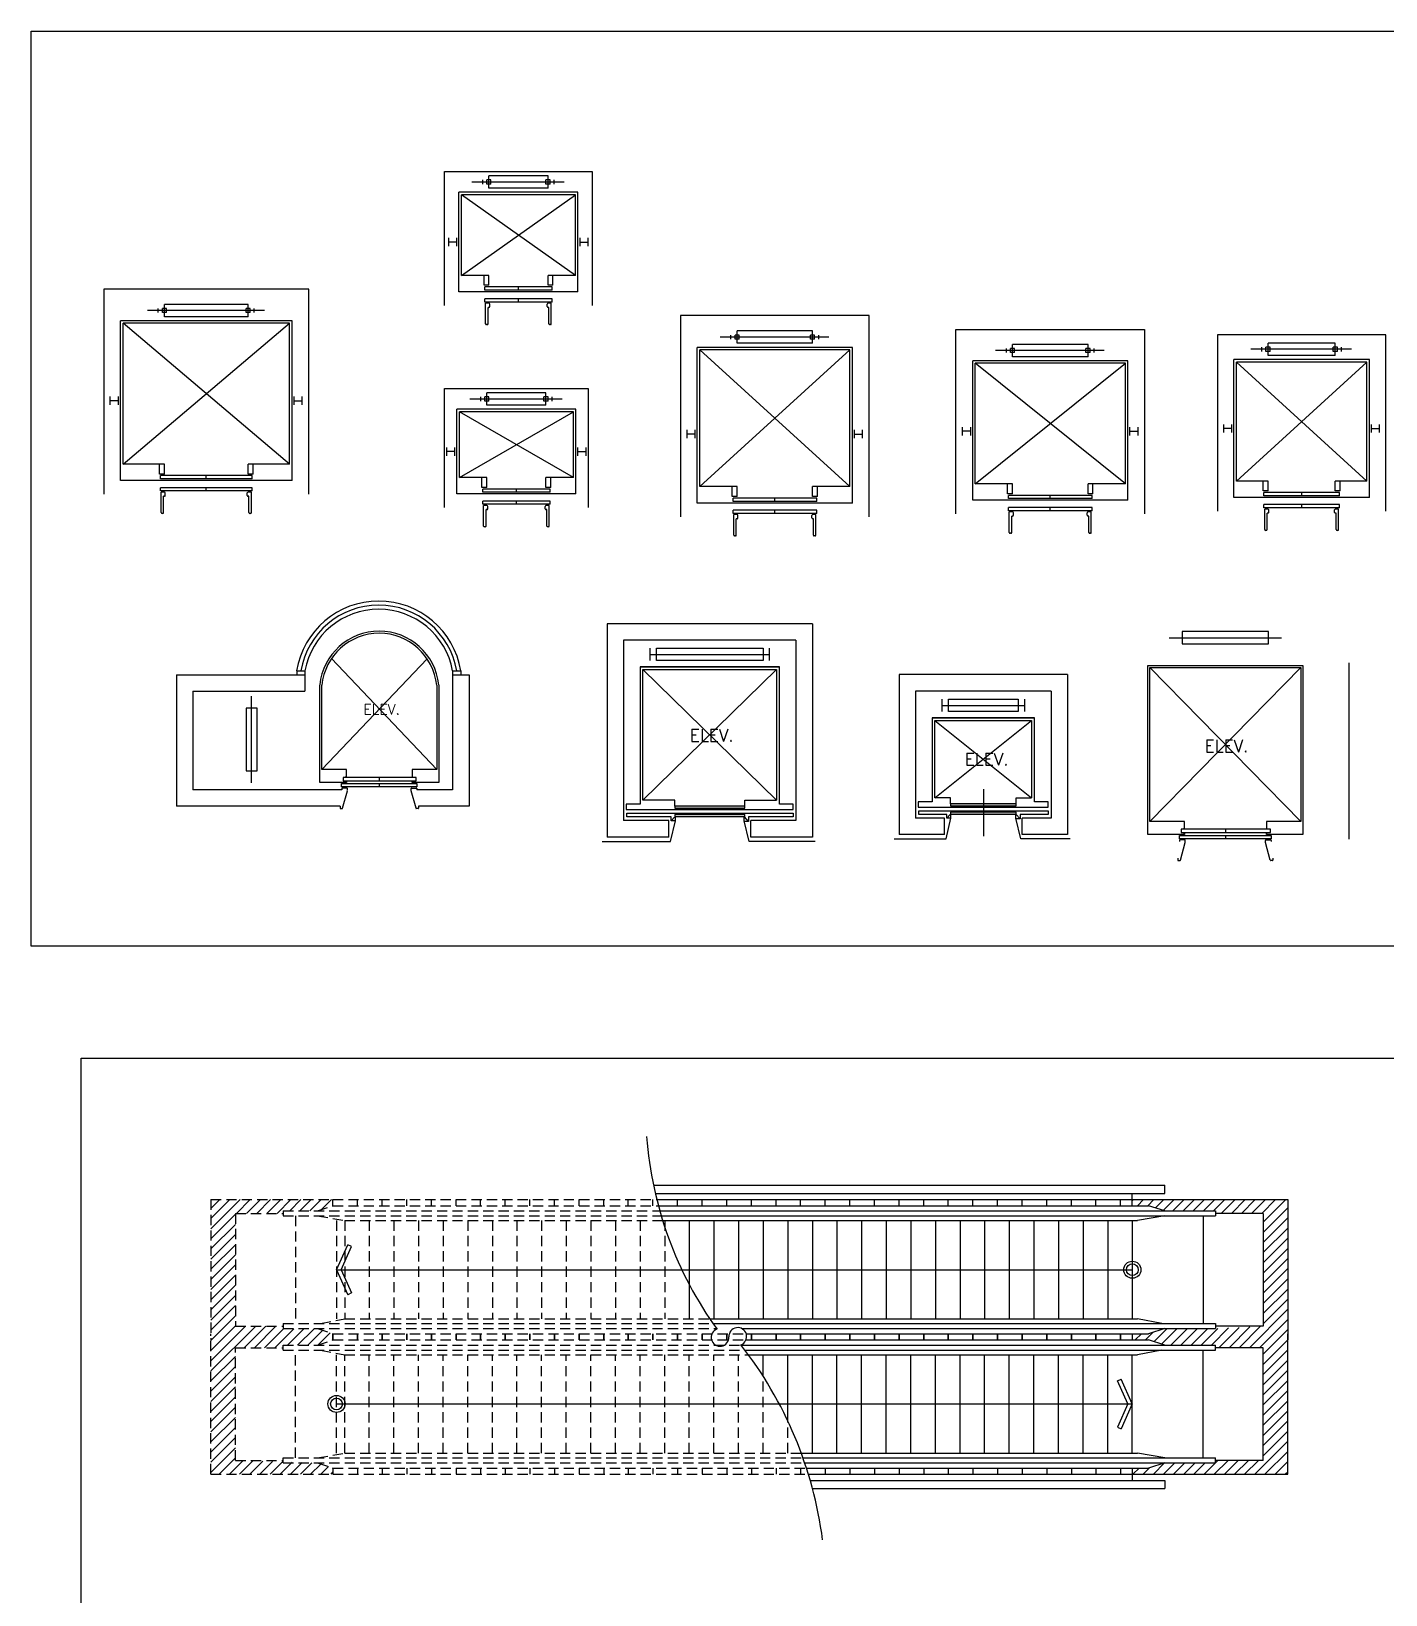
# Model space of a CAD drawing. Extents: x 25317 to 81441, y -31399 to 8952.
# Drawn here: x 48786 to 65295, y -10101 to 8952 of the extents above; entities that cross this region are included whole.
import ezdxf
from ezdxf.enums import TextEntityAlignment as Align

# ---------------------------------------------------------------- set-up
doc = ezdxf.new("R2010")
doc.units = 0
doc.header["$LTSCALE"] = 500
doc.header["$MEASUREMENT"] = 0
doc.linetypes.add('HIDDEN', pattern=[0.375, 0.25, -0.125])
doc.layers.get('0').update_dxf_attribs({"linetype": 'CONTINUOUS'})
for name, color, linetype in [('BASE', 2, 'CONTINUOUS'), ('CORE', 7, 'CONTINUOUS'), ('ELEV', 7, 'CONTINUOUS'), ('ESCALATOR', 7, 'CONTINUOUS'), ('WALL', 4, 'CONTINUOUS'), ('건축', 253, 'CONTINUOUS')]:
    doc.layers.add(name, color=color, linetype=linetype)
doc.styles.add('ROMANS', font='romans', dxfattribs={"height": 135})

# ---------------------------------------------------------------- blocks, each defined once
blk = doc.blocks.new('*X3')
at = {"color": 0}
for p, q in [((18966, 35795), (19321, 36150)), ((18966, 35919), (19197, 36150)), ((18966, 36043), (19073, 36150)), ((19276, 35981), (19445, 36150)), ((19399, 35981), (19568, 36150)), ((19523, 35981), (19692, 36150)), ((19647, 35981), (19816, 36150)), ((19771, 35981), (19939, 36150)), ((19926, 36012), (20063, 36150)), ((20049, 36012), (20187, 36150)), ((20173, 36012), (20311, 36150)), ((20312, 36028), (20434, 36150)), ((18966, 35671), (19266, 35971)), ((18966, 35548), (19266, 35848)), ((18966, 35424), (19266, 35724)), ((18966, 35300), (19266, 35600)), ((18966, 35176), (19266, 35476)), ((18966, 35053), (19266, 35353)), ((18966, 34929), (19266, 35229)), ((18966, 34805), (19266, 35105)), ((18966, 34681), (19266, 34981)), ((18966, 34558), (19266, 34858)), ((18966, 34434), (19266, 34734)), ((18966, 34310), (19266, 34610)), ((18966, 34063), (19511, 34608)), ((18966, 34186), (19387, 34608)), ((19372, 34345), (19635, 34608)), ((19496, 34345), (19758, 34608)), ((19620, 34345), (19851, 34576)), ((19743, 34345), (19975, 34576)), ((19898, 34376), (20098, 34576)), ((20022, 34376), (20222, 34576)), ((20146, 34376), (20326, 34556)), ((20271, 34378), (20419, 34525)), ((18966, 33939), (19266, 34239)), ((18966, 33815), (19266, 34115)), ((18966, 33691), (19266, 33991)), ((18966, 33568), (19266, 33868)), ((18966, 33444), (19266, 33744)), ((18966, 33320), (19266, 33620)), ((18966, 33196), (19266, 33496)), ((18966, 33073), (19266, 33373)), ((18966, 32949), (19266, 33249)), ((18966, 32825), (19266, 33125)), ((19067, 32803), (19266, 33001)), ((19191, 32803), (19357, 32969)), ((19315, 32803), (19477, 32965)), ((19439, 32803), (19597, 32961)), ((19562, 32803), (19717, 32958)), ((19686, 32803), (19837, 32954)), ((19810, 32803), (19957, 32950)), ((19934, 32803), (20077, 32946)), ((20057, 32803), (20197, 32943)), ((20181, 32803), (20305, 32927)), ((20305, 32803), (20398, 32896)), ((20429, 32803), (20453, 32828))]:
    blk.add_line(p, q, dxfattribs=at)
blk = doc.blocks.new('*X2')
at = {"color": 0}
for p, q in [((30196, 36136), (30210, 36150)), ((30259, 36075), (30334, 36150)), ((30383, 36075), (30458, 36150)), ((30479, 36048), (30581, 36150)), ((30573, 36018), (30705, 36150)), ((30691, 36012), (30829, 36150)), ((30815, 36012), (30953, 36150)), ((30939, 36012), (31076, 36150)), ((31063, 36012), (31200, 36150)), ((31186, 36012), (31324, 36150)), ((31279, 35981), (31448, 36150)), ((31403, 35981), (31571, 36150)), ((31526, 35981), (31695, 36150)), ((31650, 35981), (31819, 36150)), ((31774, 35981), (31943, 36150)), ((31791, 35874), (32066, 36150)), ((31791, 35750), (32091, 36050)), ((31791, 35627), (32091, 35927)), ((31791, 35503), (32091, 35803)), ((31791, 35379), (32091, 35679)), ((31791, 35255), (32091, 35555)), ((31791, 35132), (32091, 35432)), ((31791, 35008), (32091, 35308)), ((31791, 34884), (32091, 35184)), ((31791, 34760), (32091, 35060)), ((31791, 34637), (32091, 34937)), ((31623, 34345), (32091, 34813)), ((31747, 34345), (32091, 34689)), ((30232, 34439), (30307, 34514)), ((30355, 34439), (30447, 34531)), ((30459, 34418), (30617, 34576)), ((30552, 34389), (30740, 34576)), ((30664, 34376), (30864, 34576)), ((30788, 34376), (30988, 34576)), ((30912, 34376), (31112, 34576)), ((31035, 34376), (31237, 34578)), ((31159, 34376), (31368, 34585)), ((31252, 34345), (31498, 34592)), ((31375, 34345), (31629, 34599)), ((31499, 34345), (31760, 34606)), ((31791, 34265), (32091, 34565)), ((31791, 34142), (32091, 34442)), ((31791, 34018), (32091, 34318)), ((31791, 33894), (32091, 34194)), ((31791, 33770), (32091, 34070)), ((31791, 33647), (32091, 33947)), ((31791, 33523), (32091, 33823)), ((31791, 33399), (32091, 33699)), ((31791, 33275), (32091, 33575)), ((31791, 33152), (32091, 33452)), ((31689, 32803), (32091, 33204)), ((31791, 33028), (32091, 33328)), ((31194, 32803), (31363, 32972)), ((31211, 32943), (31239, 32972)), ((31318, 32803), (31487, 32972)), ((31442, 32803), (31610, 32972)), ((31565, 32803), (31734, 32972)), ((31813, 32803), (32091, 33080)), ((30204, 32803), (30279, 32878)), ((30328, 32803), (30407, 32882)), ((30452, 32803), (30589, 32940)), ((30576, 32803), (30713, 32940)), ((30699, 32803), (30837, 32940)), ((30823, 32803), (30961, 32940)), ((30947, 32803), (31084, 32940)), ((31070, 32803), (31208, 32940)), ((31937, 32803), (32091, 32957)), ((32060, 32803), (32091, 32833))]:
    blk.add_line(p, q, dxfattribs=at)

msp = doc.modelspace()

# ---------------------------------------------------------------- linework, layer by layer
at = {"color": 7}
for p, q in [((62655, 1561), (64025, 1561)), ((62395, -835), (62395, 1225)), ((62395, 1225), (64285, 1225)), ((62420, -678), (62420, 1200)), ((62420, 1200), (64260, 1200)), ((64260, 1200), (64260, -678)), ((64285, 1225), (64285, -835)), ((52302, -203), (52302, 984)), ((52327, -46), (52327, 984)), ((53727, 984), (53727, -46)), ((53752, 984), (53752, -203)), ((51472, -205), (51472, 848)), ((52627, -46), (52327, -46)), ((53477, -141), (52587, -141)), ((52587, -141), (52587, -181)), ((52587, -181), (53477, -181)), ((52617, -131), (52627, -131)), ((52627, -131), (52627, -46)), ((53027, -141), (53027, -181)), ((53727, -46), (53427, -46)), ((53427, -46), (53427, -131)), ((53427, -131), (53437, -131)), ((53477, -181), (53477, -141)), ((52627, -203), (52302, -203)), ((52567, -216), (53487, -216)), ((52567, -256), (52567, -216)), ((53487, -256), (52567, -256)), ((52617, -191), (52627, -191)), ((52627, -191), (52627, -203)), ((53027, -216), (53027, -256)), ((53437, -191), (53427, -191)), ((53427, -191), (53437, -191)), ((53427, -203), (53427, -191)), ((53752, -203), (53427, -203)), ((53487, -216), (53487, -256)), ((62840, -678), (62420, -678)), ((62840, -763), (62840, -678)), ((64260, -678), (63840, -678)), ((63840, -678), (63840, -763)), ((62840, -835), (62395, -835)), ((62780, -848), (63900, -848)), ((62780, -888), (62780, -848)), ((63900, -888), (62780, -888)), ((63890, -773), (62800, -773)), ((62800, -773), (62800, -813)), ((62800, -813), (63890, -813)), ((62830, -763), (62840, -763)), ((62830, -823), (62840, -823)), ((62840, -823), (62840, -835)), ((63340, -773), (63340, -813)), ((63340, -848), (63340, -888)), ((63840, -763), (63850, -763)), ((63850, -823), (63840, -823)), ((63840, -823), (63850, -823)), ((63840, -835), (63840, -823)), ((64285, -835), (63840, -835)), ((63890, -813), (63890, -773)), ((63900, -848), (63900, -888))]:
    msp.add_line(p, q, dxfattribs=at)
at = {"color": 1}
for p, q in [((63865, 1636), (62815, 1636)), ((62815, 1636), (62815, 1486)), ((63865, 1486), (63865, 1636)), ((62815, 1486), (63865, 1486)), ((53612, 1304), (52327, -46)), ((52447, 1309), (53727, -46)), ((56241, 1173), (57870, -417)), ((56241, -417), (57870, 1173)), ((62420, 1199), (64260, -678)), ((64260, 1199), (62420, -678)), ((51405, 704), (51405, -61)), ((51540, 704), (51405, 704)), ((51540, -61), (51540, 704)), ((59800, -388), (60979, 553)), ((59800, 553), (60979, -388)), ((51405, -61), (51540, -61))]:
    msp.add_line(p, q, dxfattribs=at)
for p, q in [((52021, 1159), (52121, 1159)), ((52021, 1159), (52021, 1109)), ((52121, 1159), (52121, 1109)), ((53921, 1159), (54022, 1159)), ((53921, 1159), (53921, 1109)), ((54022, 1159), (54022, 1109))]:
    msp.add_line(p, q)
for points in [[(48786, 8952), (81441, 8952), (81441, -2197), (48786, -2197)], [(49394, -3560), (70624, -3560), (70624, -31399), (49394, -31399)]]:
    msp.add_lwpolyline(points, close=True)
for centre, radius, start, end in [((53021, 995), 1014, 9.3167, 170.6833), ((53021, 994), 915, 10.3888, 169.6112)]:
    msp.add_arc(centre, radius, start, end, dxfattribs=at)
at = {"color": 7}
for centre, radius, start, end in [((53021, 995), 964, 9.8044, 170.1956), ((53027, 912), 729, 5.8859, 174.1141), ((53027, 912), 704, 5.8859, 174.1141)]:
    msp.add_arc(centre, radius, start, end, dxfattribs=at)
at = {"layer": 'BASE'}
for p, q in [((56370, -5110), (62601, -5110)), ((62601, -5210), (62601, -5110)), ((56392, -5210), (62601, -5210)), ((56410, -5285), (62206, -5285)), ((62206, -5360), (62206, -5210)), ((62206, -5285), (64101, -5285)), ((58426, -6996), (62206, -6996)), ((62206, -6921), (62206, -6996)), ((62206, -8557), (62206, -8707)), ((58257, -8632), (62206, -8632)), ((58280, -8707), (62601, -8707)), ((62206, -8632), (64101, -8632)), ((62601, -8707), (62601, -8807)), ((58307, -8807), (62601, -8807))]:
    msp.add_line(p, q, dxfattribs=at)
at = {"layer": 'BASE', "linetype": 'HIDDEN'}
for p, q in [((50976, -5285), (52463, -5285)), ((52463, -5285), (56410, -5285)), ((52463, -5360), (52463, -5285)), ((52463, -6921), (52463, -6996)), ((52463, -6996), (52463, -6921)), ((52463, -8557), (52463, -8632)), ((50976, -8632), (52463, -8632)), ((52463, -8632), (58257, -8632))]:
    msp.add_line(p, q, dxfattribs=at)
at = {"layer": 'CORE', "color": 4}
for p, q in [((55806, 1733), (55806, -867)), ((58306, 1733), (55806, 1733)), ((58306, 1733), (58306, -867)), ((56006, 1533), (56006, -667)), ((58106, 1533), (56006, 1533)), ((58106, 1533), (58106, -667)), ((61415, 1112), (59365, 1112)), ((59365, 1112), (59365, -838)), ((61415, 1112), (61415, -838)), ((61215, 912), (59565, 912)), ((59565, 912), (59565, -638)), ((61215, 912), (61215, -638)), ((56556, -667), (56006, -667)), ((56556, -867), (56556, -667)), ((58106, -667), (57556, -667)), ((57556, -867), (57556, -667)), ((59915, -638), (59565, -638)), ((59915, -838), (59915, -638)), ((61215, -638), (60865, -638)), ((60865, -838), (60865, -638)), ((56556, -867), (55806, -867)), ((58306, -867), (57556, -867)), ((59915, -838), (59365, -838)), ((61415, -838), (60865, -838))]:
    msp.add_line(p, q, dxfattribs=at)
at = {"layer": 'CORE'}
for p, q in [((56331, 1283), (56331, 1433)), ((56331, 1358), (57781, 1358)), ((57781, 1433), (57781, 1283)), ((57906, 1208), (56206, 1208)), ((56206, 1208), (57906, 1208)), ((56206, 1208), (56206, -467)), ((56241, 1173), (57870, 1173)), ((56241, -417), (56241, 1173)), ((57870, 1173), (57870, -417)), ((57906, -467), (57906, 1208)), ((59890, 662), (59890, 812)), ((60890, 812), (60890, 662)), ((59765, 587), (59765, -438)), ((61015, 587), (59765, 587)), ((59765, 587), (61015, 587)), ((59890, 737), (60890, 737)), ((61015, -438), (61015, 587)), ((59800, 553), (60979, 553)), ((59800, -388), (59800, 553)), ((60979, 553), (60979, -388)), ((56035, -467), (56035, -531)), ((56206, -467), (56035, -467)), ((56035, -531), (58072, -531)), ((56631, -417), (56241, -417)), ((56631, -492), (56631, -417)), ((57481, -492), (56631, -492)), ((56631, -492), (56631, -517)), ((56631, -517), (57481, -517)), ((57481, -417), (57870, -417)), ((57481, -492), (57481, -417)), ((57481, -517), (57481, -492)), ((58072, -467), (57906, -467)), ((58072, -531), (58072, -467)), ((59595, -438), (59595, -501)), ((59765, -438), (59595, -438)), ((59595, -501), (61181, -501)), ((59602, -547), (61181, -547)), ((59602, -592), (59602, -547)), ((59990, -388), (59800, -388)), ((59990, -463), (59990, -388)), ((59990, -463), (59990, -488)), ((60790, -463), (59990, -463)), ((59990, -488), (60790, -488)), ((59990, -563), (59990, -588)), ((60790, -563), (59990, -563)), ((60790, -388), (60979, -388)), ((60790, -463), (60790, -388)), ((60790, -488), (60790, -463)), ((60790, -588), (60790, -563)), ((61181, -438), (61015, -438)), ((61181, -501), (61181, -438)), ((61181, -547), (61181, -592)), ((56043, -576), (58072, -576)), ((56043, -622), (56043, -576)), ((56586, -622), (56043, -622)), ((56578, -920), (56636, -668)), ((56586, -668), (56586, -622)), ((56586, -668), (56627, -624)), ((56636, -668), (56586, -668)), ((57481, -592), (56631, -592)), ((56631, -592), (56631, -617)), ((56631, -617), (57481, -617)), ((56636, -668), (56636, -619)), ((57475, -676), (57475, -619)), ((57536, -920), (57475, -668)), ((57529, -676), (57475, -676)), ((57529, -676), (57479, -619)), ((57481, -617), (57481, -592)), ((57529, -622), (57529, -676)), ((58072, -622), (57529, -622)), ((58072, -576), (58072, -622)), ((59945, -592), (59602, -592)), ((59937, -890), (59995, -638)), ((59945, -638), (59945, -592)), ((59945, -638), (59986, -594)), ((59995, -638), (59945, -638)), ((59990, -588), (60790, -588)), ((59995, -638), (59995, -590)), ((60785, -646), (60785, -590)), ((60846, -890), (60785, -638)), ((60838, -646), (60785, -646)), ((60838, -646), (60788, -590)), ((60838, -592), (60838, -646)), ((61181, -592), (60838, -592)), ((55745, -920), (56578, -920)), ((58339, -920), (57536, -920)), ((59305, -890), (59937, -890)), ((61448, -890), (60846, -890))]:
    msp.add_line(p, q, dxfattribs=at)
at = {"layer": 'CORE', "color": 1}
for p, q in [((56406, 1283), (56406, 1433)), ((56406, 1433), (57706, 1433)), ((57706, 1433), (57706, 1283)), ((57706, 1283), (56406, 1283)), ((59965, 812), (60815, 812)), ((59965, 662), (59965, 812)), ((60815, 812), (60815, 662)), ((60815, 662), (59965, 662)), ((60390, -284), (60390, -858))]:
    msp.add_line(p, q, dxfattribs=at)
at = {"layer": 'CORE'}
for points in [[(56631, -492), (56631, -517), (57480, -492), (57480, -517)], [(59990, -463), (59990, -488), (60789, -463), (60789, -488)], [(59990, -563), (59990, -588), (60789, -563), (60789, -588)], [(56631, -592), (56631, -617), (57480, -592), (57480, -617)]]:
    msp.add_trace(points, dxfattribs=at)
at = {"layer": 'ELEV'}
for p, q in [((53824, 5612), (53824, 7242)), ((53824, 7242), (55624, 7242)), ((55624, 7242), (55624, 5612)), ((55282, 7115), (54156, 7115)), ((54289, 7090), (54289, 7140)), ((54389, 7140), (54339, 7140)), ((54339, 7090), (54339, 7140)), ((54389, 7090), (54339, 7090)), ((55084, 7190), (54364, 7190)), ((54364, 7040), (54364, 7190)), ((54389, 7090), (54389, 7140)), ((55059, 7090), (55059, 7140)), ((55109, 7140), (55059, 7140)), ((55109, 7090), (55059, 7090)), ((55084, 7040), (55084, 7190)), ((55109, 7090), (55109, 7140)), ((55159, 7090), (55159, 7140)), ((53999, 5778), (53999, 6990)), ((55449, 6990), (53999, 6990)), ((54029, 5978), (55419, 6960)), ((55419, 5978), (54029, 6960)), ((54029, 5978), (54029, 6960)), ((55419, 6960), (54029, 6960)), ((55084, 7040), (54364, 7040)), ((55419, 5978), (55419, 6960)), ((55449, 5778), (55449, 6990)), ((53874, 6334), (53874, 6434)), ((53974, 6384), (53874, 6384)), ((53974, 6334), (53974, 6434)), ((55474, 6334), (55474, 6434)), ((55474, 6384), (55574, 6384)), ((55574, 6334), (55574, 6434)), ((54364, 5978), (54029, 5978)), ((54304, 5858), (54304, 5978)), ((54364, 5858), (54364, 5978)), ((55419, 5978), (55084, 5978)), ((55084, 5858), (55084, 5978)), ((55144, 5858), (55144, 5978)), ((52169, 5811), (49669, 5811)), ((49669, 5811), (49669, 3311)), ((52169, 3311), (52169, 5811)), ((55449, 5778), (53999, 5778)), ((54364, 5858), (54304, 5858)), ((55134, 5838), (54314, 5838)), ((54314, 5798), (54314, 5838)), ((55134, 5798), (54314, 5798)), ((54724, 5798), (54724, 5838)), ((55144, 5858), (55084, 5858)), ((55134, 5798), (55134, 5838)), ((51627, 5549), (50201, 5549)), ((50334, 5524), (50334, 5574)), ((50434, 5574), (50384, 5574)), ((50384, 5524), (50384, 5574)), ((51429, 5624), (50409, 5624)), ((50409, 5474), (50409, 5624)), ((50434, 5524), (50434, 5574)), ((51404, 5524), (51404, 5574)), ((51454, 5574), (51404, 5574)), ((51429, 5474), (51429, 5624)), ((51454, 5524), (51454, 5574)), ((51504, 5524), (51504, 5574)), ((55134, 5691), (54314, 5691)), ((54314, 5651), (54314, 5691)), ((55134, 5651), (54314, 5651)), ((54364, 5637), (54324, 5637)), ((54324, 5387), (54324, 5637)), ((54364, 5587), (54354, 5587)), ((54354, 5387), (54354, 5587)), ((54374, 5597), (54374, 5627)), ((54724, 5651), (54724, 5691)), ((55074, 5597), (55074, 5627)), ((55124, 5637), (55084, 5637)), ((55094, 5587), (55084, 5587)), ((55094, 5387), (55094, 5587)), ((55124, 5387), (55124, 5637)), ((55134, 5651), (55134, 5691)), ((49874, 3477), (49874, 5424)), ((51964, 5424), (49874, 5424)), ((49904, 3677), (51934, 5394)), ((51934, 3677), (49904, 5394)), ((49904, 3677), (49904, 5394)), ((51934, 5394), (49904, 5394)), ((50434, 5524), (50384, 5524)), ((51429, 5474), (50409, 5474)), ((51454, 5524), (51404, 5524)), ((51934, 3677), (51934, 5394)), ((51964, 3477), (51964, 5424)), ((54344, 5377), (54334, 5377)), ((55114, 5377), (55104, 5377)), ((56699, 5487), (56699, 3037)), ((58999, 5487), (56699, 5487)), ((58999, 3037), (58999, 5487)), ((58507, 5225), (57181, 5225)), ((57314, 5200), (57314, 5250)), ((57414, 5250), (57364, 5250)), ((57364, 5200), (57364, 5250)), ((57414, 5200), (57364, 5200)), ((58309, 5300), (57389, 5300)), ((57389, 5150), (57389, 5300)), ((58309, 5150), (57389, 5150)), ((57414, 5200), (57414, 5250)), ((58334, 5250), (58284, 5250)), ((58284, 5200), (58284, 5250)), ((58334, 5200), (58284, 5200)), ((58309, 5150), (58309, 5300)), ((58334, 5200), (58334, 5250)), ((58384, 5200), (58384, 5250)), ((60056, 3070), (60056, 5320)), ((60056, 5320), (62356, 5320)), ((62356, 5320), (62356, 3070)), ((63245, 5254), (63245, 3104)), ((65295, 5254), (63245, 5254)), ((64680, 5152), (63860, 5152)), ((63860, 5002), (63860, 5152)), ((64680, 5002), (64680, 5152)), ((65295, 3104), (65295, 5254)), ((56904, 3203), (56904, 5100)), ((58794, 5100), (56904, 5100)), ((56934, 3403), (58764, 5070)), ((58764, 3403), (56934, 5070)), ((56934, 3403), (56934, 5070)), ((58764, 5070), (56934, 5070)), ((58764, 3403), (58764, 5070)), ((58794, 3203), (58794, 5100)), ((61864, 5062), (60537, 5062)), ((60671, 5037), (60671, 5087)), ((60771, 5087), (60721, 5087)), ((60721, 5037), (60721, 5087)), ((60771, 5037), (60721, 5037)), ((61666, 5137), (60746, 5137)), ((60746, 4987), (60746, 5137)), ((61666, 4987), (60746, 4987)), ((60771, 5037), (60771, 5087)), ((61691, 5087), (61641, 5087)), ((61641, 5037), (61641, 5087)), ((61691, 5037), (61641, 5037)), ((61666, 4987), (61666, 5137)), ((61691, 5037), (61691, 5087)), ((61741, 5037), (61741, 5087)), ((64877, 5077), (63651, 5077)), ((63785, 5052), (63785, 5102)), ((63885, 5102), (63835, 5102)), ((63835, 5052), (63835, 5102)), ((63885, 5052), (63835, 5052)), ((64680, 5002), (63860, 5002)), ((63885, 5052), (63885, 5102)), ((64655, 5052), (64655, 5102)), ((64705, 5102), (64655, 5102)), ((64705, 5052), (64655, 5052)), ((64705, 5052), (64705, 5102)), ((64755, 5052), (64755, 5102)), ((60261, 3237), (60261, 4937)), ((62151, 4937), (60261, 4937)), ((60291, 3437), (62121, 4907)), ((62121, 3437), (60291, 4907)), ((60291, 3437), (60291, 4907)), ((62121, 4907), (60291, 4907)), ((62121, 3437), (62121, 4907)), ((62151, 3237), (62151, 4937)), ((63445, 3270), (63445, 4952)), ((65095, 4952), (63445, 4952)), ((63475, 3470), (65065, 4922)), ((65065, 3470), (63475, 4922)), ((63475, 3470), (63475, 4922)), ((65065, 4922), (63475, 4922)), ((65065, 3470), (65065, 4922)), ((65095, 3270), (65095, 4952)), ((53824, 3148), (53824, 4598)), ((53824, 4598), (55574, 4598)), ((55574, 4598), (55574, 3148)), ((49749, 4400), (49749, 4500)), ((49849, 4450), (49749, 4450)), ((49849, 4400), (49849, 4500)), ((51989, 4400), (51989, 4500)), ((51989, 4450), (52089, 4450)), ((52089, 4400), (52089, 4500)), ((55257, 4471), (54131, 4471)), ((54264, 4446), (54264, 4496)), ((54314, 4446), (54314, 4496)), ((54364, 4496), (54314, 4496)), ((54364, 4446), (54314, 4446)), ((55059, 4546), (54339, 4546)), ((54339, 4396), (54339, 4546)), ((55059, 4396), (54339, 4396)), ((54364, 4446), (54364, 4496)), ((55084, 4496), (55034, 4496)), ((55034, 4446), (55034, 4496)), ((55084, 4446), (55034, 4446)), ((55059, 4396), (55059, 4546)), ((55084, 4446), (55084, 4496)), ((55134, 4446), (55134, 4496)), ((53974, 3314), (53974, 4346)), ((55424, 4346), (53974, 4346)), ((54004, 3514), (54004, 4316)), ((55394, 3514), (54004, 4316)), ((54004, 3514), (55394, 4316)), ((55394, 4316), (54004, 4316)), ((55394, 3514), (55394, 4316)), ((55424, 3314), (55424, 4346)), ((56779, 3994), (56779, 4094)), ((56879, 4044), (56779, 4044)), ((56879, 3994), (56879, 4094)), ((58819, 3994), (58819, 4094)), ((58819, 4044), (58919, 4044)), ((58919, 3994), (58919, 4094)), ((60136, 4028), (60136, 4128)), ((60236, 4078), (60136, 4078)), ((60236, 4028), (60236, 4128)), ((62176, 4028), (62176, 4128)), ((62176, 4078), (62276, 4078)), ((62276, 4028), (62276, 4128)), ((63320, 4061), (63320, 4161)), ((63420, 4111), (63320, 4111)), ((63420, 4061), (63420, 4161)), ((65120, 4061), (65120, 4161)), ((65120, 4111), (65220, 4111)), ((65220, 4061), (65220, 4161)), ((53849, 3780), (53849, 3880)), ((53949, 3830), (53849, 3830)), ((53949, 3780), (53949, 3880)), ((55449, 3780), (55449, 3880)), ((55449, 3830), (55549, 3830)), ((55549, 3780), (55549, 3880)), ((50409, 3677), (49904, 3677)), ((50349, 3557), (50349, 3677)), ((50409, 3557), (50409, 3677)), ((51429, 3557), (51429, 3677)), ((51934, 3677), (51429, 3677)), ((51489, 3557), (51489, 3677)), ((51964, 3477), (49874, 3477)), ((50409, 3557), (50349, 3557)), ((51479, 3537), (50359, 3537)), ((50359, 3497), (50359, 3537)), ((51479, 3497), (50359, 3497)), ((50919, 3497), (50919, 3537)), ((51489, 3557), (51429, 3557)), ((51479, 3497), (51479, 3537)), ((54339, 3514), (54004, 3514)), ((54279, 3394), (54279, 3514)), ((54339, 3394), (54339, 3514)), ((55394, 3514), (55059, 3514)), ((55059, 3394), (55059, 3514)), ((55119, 3394), (55119, 3514)), ((60746, 3437), (60291, 3437)), ((60686, 3317), (60686, 3437)), ((60746, 3317), (60746, 3437)), ((62121, 3437), (61666, 3437)), ((61666, 3317), (61666, 3437)), ((61726, 3317), (61726, 3437)), ((63860, 3470), (63475, 3470)), ((63800, 3350), (63800, 3470)), ((63860, 3350), (63860, 3470)), ((65065, 3470), (64680, 3470)), ((64680, 3350), (64680, 3470)), ((64740, 3350), (64740, 3470)), ((51479, 3390), (50359, 3390)), ((50359, 3350), (50359, 3390)), ((51479, 3350), (50359, 3350)), ((50369, 3086), (50369, 3336)), ((50409, 3336), (50369, 3336)), ((50399, 3086), (50399, 3286)), ((50409, 3286), (50399, 3286)), ((50419, 3296), (50419, 3326)), ((50919, 3350), (50919, 3390)), ((51419, 3296), (51419, 3326)), ((51469, 3336), (51429, 3336)), ((51439, 3286), (51429, 3286)), ((51439, 3086), (51439, 3286)), ((51469, 3086), (51469, 3336)), ((51479, 3350), (51479, 3390)), ((55424, 3314), (53974, 3314)), ((54339, 3394), (54279, 3394)), ((55109, 3374), (54289, 3374)), ((54289, 3334), (54289, 3374)), ((55109, 3334), (54289, 3334)), ((54699, 3334), (54699, 3374)), ((55119, 3394), (55059, 3394)), ((55109, 3334), (55109, 3374)), ((57389, 3403), (56934, 3403)), ((57329, 3283), (57329, 3403)), ((57389, 3283), (57329, 3283)), ((58359, 3263), (57339, 3263)), ((57339, 3223), (57339, 3263)), ((57389, 3283), (57389, 3403)), ((57849, 3223), (57849, 3263)), ((58764, 3403), (58309, 3403)), ((58309, 3283), (58309, 3403)), ((58369, 3283), (58309, 3283)), ((58359, 3223), (58359, 3263)), ((58369, 3283), (58369, 3403)), ((60746, 3317), (60686, 3317)), ((61716, 3297), (60696, 3297)), ((60696, 3257), (60696, 3297)), ((61716, 3257), (60696, 3257)), ((61206, 3257), (61206, 3297)), ((61726, 3317), (61666, 3317)), ((61716, 3257), (61716, 3297)), ((65095, 3270), (63445, 3270)), ((63860, 3350), (63800, 3350)), ((64730, 3330), (63810, 3330)), ((63810, 3290), (63810, 3330)), ((64730, 3290), (63810, 3290)), ((64270, 3290), (64270, 3330)), ((64740, 3350), (64680, 3350)), ((64730, 3290), (64730, 3330)), ((50389, 3076), (50379, 3076)), ((51459, 3076), (51449, 3076)), ((55109, 3228), (54289, 3228)), ((54289, 3188), (54289, 3228)), ((55109, 3188), (54289, 3188)), ((54299, 2923), (54299, 3173)), ((54339, 3173), (54299, 3173)), ((54329, 2923), (54329, 3123)), ((54339, 3123), (54329, 3123)), ((54349, 3133), (54349, 3163)), ((54699, 3188), (54699, 3228)), ((55049, 3133), (55049, 3163)), ((55099, 3173), (55059, 3173)), ((55069, 3123), (55059, 3123)), ((55069, 2923), (55069, 3123)), ((55099, 2923), (55099, 3173)), ((55109, 3188), (55109, 3228)), ((58794, 3203), (56904, 3203)), ((58359, 3223), (57339, 3223)), ((58359, 3116), (57339, 3116)), ((57339, 3076), (57339, 3116)), ((58359, 3076), (57339, 3076)), ((57349, 2812), (57349, 3062)), ((57389, 3062), (57349, 3062)), ((57399, 3022), (57399, 3052)), ((57849, 3076), (57849, 3116)), ((58299, 3022), (58299, 3052)), ((58349, 3062), (58309, 3062)), ((58349, 2812), (58349, 3062)), ((58359, 3076), (58359, 3116)), ((62151, 3237), (60261, 3237)), ((61716, 3150), (60696, 3150)), ((60696, 3110), (60696, 3150)), ((61716, 3110), (60696, 3110)), ((60746, 3095), (60706, 3095)), ((60706, 2845), (60706, 3095)), ((60756, 3055), (60756, 3085)), ((61206, 3110), (61206, 3150)), ((61656, 3055), (61656, 3085)), ((61706, 3095), (61666, 3095)), ((61706, 2845), (61706, 3095)), ((61716, 3110), (61716, 3150)), ((64730, 3184), (63810, 3184)), ((63810, 3144), (63810, 3184)), ((64730, 3144), (63810, 3144)), ((63860, 3129), (63820, 3129)), ((63820, 2879), (63820, 3129)), ((63860, 3079), (63850, 3079)), ((63850, 2879), (63850, 3079)), ((63870, 3089), (63870, 3119)), ((64270, 3144), (64270, 3184)), ((64670, 3089), (64670, 3119)), ((64720, 3129), (64680, 3129)), ((64690, 3079), (64680, 3079)), ((64690, 2879), (64690, 3079)), ((64720, 2879), (64720, 3129)), ((64730, 3144), (64730, 3184)), ((54319, 2913), (54309, 2913)), ((55089, 2913), (55079, 2913)), ((57379, 2812), (57379, 3012)), ((57389, 3012), (57379, 3012)), ((58319, 3012), (58309, 3012)), ((58319, 2812), (58319, 3012)), ((60746, 3045), (60736, 3045)), ((60736, 2845), (60736, 3045)), ((61676, 3045), (61666, 3045)), ((61676, 2845), (61676, 3045)), ((63840, 2869), (63830, 2869)), ((64710, 2869), (64700, 2869)), ((57369, 2802), (57359, 2802)), ((58339, 2802), (58329, 2802)), ((60726, 2835), (60716, 2835)), ((61696, 2835), (61686, 2835))]:
    msp.add_line(p, q, dxfattribs=at)
for centre, start, end in [((54364, 5627), 0, 90), ((54364, 5597), 270, 0), ((55084, 5627), 90, 180), ((55084, 5597), 180, 270), ((54334, 5387), 180, 270), ((54344, 5387), 270, 0), ((55104, 5387), 180, 270), ((55114, 5387), 270, 0), ((50409, 3326), 0, 90), ((50409, 3296), 270, 0), ((51429, 3326), 90, 180), ((51429, 3296), 180, 270), ((50379, 3086), 180, 270), ((50389, 3086), 270, 0), ((51449, 3086), 180, 270), ((51459, 3086), 270, 0), ((54339, 3163), 0, 90), ((54339, 3133), 270, 0), ((55059, 3163), 90, 180), ((55059, 3133), 180, 270), ((57389, 3052), 0, 90), ((58309, 3052), 90, 180), ((60746, 3085), 0, 90), ((60746, 3055), 270, 0), ((61666, 3085), 90, 180), ((61666, 3055), 180, 270), ((63860, 3119), 0, 90), ((63860, 3089), 270, 0), ((64680, 3119), 90, 180), ((64680, 3089), 180, 270), ((54309, 2923), 180, 270), ((54319, 2923), 270, 0), ((55079, 2923), 180, 270), ((55089, 2923), 270, 0), ((57389, 3022), 270, 0), ((58309, 3022), 180, 270), ((63830, 2879), 180, 270), ((63840, 2879), 270, 0), ((64700, 2879), 180, 270), ((64710, 2879), 270, 0), ((57359, 2812), 180, 270), ((57369, 2812), 270, 0), ((58329, 2812), 180, 270), ((58339, 2812), 270, 0), ((60716, 2845), 180, 270), ((60726, 2845), 270, 0), ((61686, 2845), 180, 270), ((61696, 2845), 270, 0)]:
    msp.add_arc(centre, 10, start, end, dxfattribs=at)
at = {"layer": 'ESCALATOR', "color": 2, "linetype": 'HIDDEN'}
for p, q in [((50976, -5285), (50976, -6996)), ((51276, -5454), (51276, -6827)), ((51276, -5454), (51856, -5454)), ((51276, -6827), (51856, -6827)), ((50976, -8632), (50976, -6921)), ((51276, -7090), (51856, -7090)), ((51276, -8463), (51276, -7090)), ((51276, -8463), (51856, -8463))]:
    msp.add_line(p, q, dxfattribs=at)
at = {"layer": 'ESCALATOR', "linetype": 'HIDDEN'}
for p, q in [((52763, -5360), (52763, -5285)), ((53063, -5360), (53063, -5285)), ((53363, -5360), (53363, -5285)), ((53663, -5360), (53663, -5285)), ((53963, -5360), (53963, -5285)), ((54263, -5360), (54263, -5285)), ((54563, -5360), (54563, -5285)), ((54863, -5360), (54863, -5285)), ((55163, -5360), (55163, -5285)), ((55463, -5360), (55463, -5285)), ((55763, -5360), (55763, -5285)), ((56063, -5360), (56063, -5285)), ((56363, -5360), (56363, -5285)), ((56663, -5360), (56663, -5285)), ((56963, -5360), (56963, -5285)), ((52006, -5485), (52006, -6796)), ((52276, -5485), (52606, -5540)), ((52506, -5540), (52506, -6740)), ((52606, -5540), (56481, -5540)), ((52606, -5540), (52606, -6740)), ((52906, -5540), (52906, -6740)), ((53206, -5540), (53206, -6740)), ((53506, -5540), (53506, -6740)), ((53806, -5540), (53806, -6740)), ((54106, -5540), (54106, -6740)), ((54406, -5540), (54406, -6740)), ((54706, -5540), (54706, -6740)), ((55006, -5540), (55006, -6740)), ((55306, -5540), (55306, -6740)), ((55606, -5540), (55606, -6740)), ((55906, -5540), (55906, -6740)), ((56206, -5540), (56206, -6740)), ((56506, -5540), (56506, -6740)), ((52313, -6796), (52606, -6740)), ((52606, -6740), (57057, -6740)), ((52763, -6921), (52763, -6996)), ((52763, -6996), (52763, -6921)), ((53063, -6921), (53063, -6996)), ((53063, -6996), (53063, -6921)), ((53363, -6921), (53363, -6996)), ((53363, -6996), (53363, -6921)), ((53663, -6921), (53663, -6996)), ((53663, -6996), (53663, -6921)), ((53963, -6921), (53963, -6996)), ((53963, -6996), (53963, -6921)), ((54263, -6921), (54263, -6996)), ((54263, -6996), (54263, -6921)), ((54563, -6921), (54563, -6996)), ((54563, -6996), (54563, -6921)), ((54863, -6921), (54863, -6996)), ((54863, -6996), (54863, -6921)), ((55163, -6921), (55163, -6996)), ((55163, -6996), (55163, -6921)), ((55463, -6921), (55463, -6996)), ((55463, -6996), (55463, -6921)), ((55763, -6921), (55763, -6996)), ((55763, -6996), (55763, -6921)), ((56063, -6921), (56063, -6996)), ((56063, -6996), (56063, -6921)), ((56363, -6921), (56363, -6996)), ((56363, -6996), (56363, -6921)), ((56663, -6921), (56663, -6996)), ((56663, -6996), (56663, -6921)), ((56963, -6921), (56963, -6996)), ((56963, -6996), (56963, -6921)), ((57263, -6921), (57263, -6996)), ((57263, -6996), (57263, -6921)), ((57563, -6921), (57563, -6996)), ((57563, -6996), (57563, -6921)), ((58163, -6921), (58163, -6996)), ((58163, -6996), (58163, -6921)), ((52006, -8432), (52006, -7121)), ((52313, -7121), (52606, -7176)), ((52506, -8376), (52506, -7176)), ((52606, -7176), (57527, -7176)), ((52606, -8376), (52606, -7176)), ((52906, -8376), (52906, -7176)), ((53206, -8376), (53206, -7176)), ((53506, -8376), (53506, -7176)), ((53806, -8376), (53806, -7176)), ((54106, -8376), (54106, -7176)), ((54406, -8376), (54406, -7176)), ((54706, -8376), (54706, -7176)), ((55006, -8376), (55006, -7176)), ((55306, -8376), (55306, -7176)), ((55606, -8376), (55606, -7176)), ((55906, -8376), (55906, -7176)), ((56206, -8376), (56206, -7176)), ((56506, -8376), (56506, -7176)), ((56806, -8376), (56806, -7176)), ((57106, -8376), (57106, -7176)), ((57406, -8376), (57406, -7176)), ((57706, -8376), (57706, -7438)), ((58006, -8376), (58006, -7982)), ((52276, -8432), (52606, -8376)), ((52606, -8376), (58171, -8376)), ((52763, -8557), (52763, -8632)), ((53063, -8557), (53063, -8632)), ((53363, -8557), (53363, -8632)), ((53663, -8557), (53663, -8632)), ((53963, -8557), (53963, -8632)), ((54263, -8557), (54263, -8632)), ((54563, -8557), (54563, -8632)), ((54863, -8557), (54863, -8632)), ((55163, -8557), (55163, -8632)), ((55463, -8557), (55463, -8632)), ((55763, -8557), (55763, -8632)), ((56063, -8557), (56063, -8632)), ((56363, -8557), (56363, -8632)), ((56663, -8557), (56663, -8632)), ((56963, -8557), (56963, -8632))]:
    msp.add_line(p, q, dxfattribs=at)
at = {"layer": 'ESCALATOR'}
for p, q in [((57263, -5360), (57263, -5285)), ((57563, -5360), (57563, -5285)), ((57863, -5360), (57863, -5285)), ((58163, -5360), (58163, -5285)), ((58463, -5360), (58463, -5285)), ((58763, -5360), (58763, -5285)), ((59063, -5360), (59063, -5285)), ((59363, -5360), (59363, -5285)), ((59663, -5360), (59663, -5285)), ((59963, -5360), (59963, -5285)), ((60263, -5360), (60263, -5285)), ((60563, -5360), (60563, -5285)), ((60863, -5360), (60863, -5285)), ((61163, -5360), (61163, -5285)), ((61463, -5360), (61463, -5285)), ((61763, -5360), (61763, -5285)), ((62063, -5360), (62063, -5285)), ((62601, -5485), (62271, -5540)), ((62601, -5422), (62404, -5360)), ((63071, -5485), (63071, -6796)), ((63221, -5422), (63221, -5485)), ((56481, -5540), (62271, -5540)), ((56806, -5540), (56806, -6740)), ((57106, -5540), (57106, -6740)), ((57406, -5540), (57406, -6740)), ((57706, -5540), (57706, -6740)), ((58006, -5540), (58006, -6740)), ((58306, -5540), (58306, -6740)), ((58606, -5540), (58606, -6740)), ((58906, -5540), (58906, -6740)), ((59206, -5540), (59206, -6740)), ((59506, -5540), (59506, -6740)), ((59806, -5540), (59806, -6740)), ((60106, -5540), (60106, -6740)), ((60406, -5540), (60406, -6740)), ((60706, -5540), (60706, -6740)), ((61006, -5540), (61006, -6740)), ((61306, -5540), (61306, -6740)), ((61606, -5540), (61606, -6740)), ((61906, -5540), (61906, -6740)), ((62206, -5540), (62206, -6740)), ((52506, -6140), (52643, -5837)), ((52561, -6140), (52688, -5858)), ((52688, -5858), (52643, -5837)), ((52506, -6140), (57491, -6140)), ((52506, -6140), (52643, -6444)), ((52561, -6140), (52688, -6423)), ((57491, -6140), (62206, -6140)), ((52688, -6423), (52643, -6444)), ((57057, -6740), (62271, -6740)), ((62564, -6796), (62271, -6740)), ((62601, -6858), (62404, -6921)), ((63221, -6796), (63221, -6858)), ((57863, -6921), (57863, -6996)), ((57863, -6996), (57863, -6921)), ((58463, -6921), (58463, -6996)), ((58463, -6996), (58463, -6921)), ((58763, -6921), (58763, -6996)), ((58763, -6996), (58763, -6921)), ((59063, -6921), (59063, -6996)), ((59063, -6996), (59063, -6921)), ((59363, -6921), (59363, -6996)), ((59363, -6996), (59363, -6921)), ((59663, -6921), (59663, -6996)), ((59663, -6996), (59663, -6921)), ((59963, -6921), (59963, -6996)), ((59963, -6996), (59963, -6921)), ((60263, -6921), (60263, -6996)), ((60263, -6996), (60263, -6921)), ((60563, -6921), (60563, -6996)), ((60563, -6996), (60563, -6921)), ((60863, -6921), (60863, -6996)), ((60863, -6996), (60863, -6921)), ((61163, -6921), (61163, -6996)), ((61163, -6996), (61163, -6921)), ((61463, -6921), (61463, -6996)), ((61463, -6996), (61463, -6921)), ((61763, -6921), (61763, -6996)), ((61763, -6996), (61763, -6921)), ((62063, -6921), (62063, -6996)), ((62063, -6996), (62063, -6921)), ((62601, -7058), (62404, -6996)), ((57527, -7176), (62271, -7176)), ((57706, -7438), (57706, -7176)), ((58006, -7982), (58006, -7176)), ((58306, -8376), (58306, -7176)), ((58606, -8376), (58606, -7176)), ((58906, -8376), (58906, -7176)), ((59206, -8376), (59206, -7176)), ((59506, -8376), (59506, -7176)), ((59806, -8376), (59806, -7176)), ((60106, -8376), (60106, -7176)), ((60406, -8376), (60406, -7176)), ((60706, -8376), (60706, -7176)), ((61006, -8376), (61006, -7176)), ((61306, -8376), (61306, -7176)), ((61606, -8376), (61606, -7176)), ((61906, -8376), (61906, -7176)), ((62206, -8376), (62206, -7176)), ((62564, -7121), (62271, -7176)), ((63071, -8432), (63071, -7121)), ((63221, -7121), (63221, -7058)), ((62024, -7494), (62069, -7473)), ((62151, -7776), (62024, -7494)), ((62206, -7776), (62069, -7473)), ((52506, -7776), (62206, -7776)), ((62151, -7776), (62024, -8059)), ((62206, -7776), (62069, -8080)), ((62024, -8059), (62069, -8080)), ((58171, -8376), (62271, -8376)), ((62601, -8432), (62271, -8376)), ((57263, -8557), (57263, -8632)), ((57563, -8557), (57563, -8632)), ((57863, -8557), (57863, -8632)), ((58163, -8557), (58163, -8632)), ((58463, -8557), (58463, -8632)), ((58763, -8557), (58763, -8632)), ((59063, -8557), (59063, -8632)), ((59363, -8557), (59363, -8632)), ((59663, -8557), (59663, -8632)), ((59963, -8557), (59963, -8632)), ((60263, -8557), (60263, -8632)), ((60563, -8557), (60563, -8632)), ((60863, -8557), (60863, -8632)), ((61163, -8557), (61163, -8632)), ((61463, -8557), (61463, -8632)), ((61763, -8557), (61763, -8632)), ((62063, -8557), (62063, -8632)), ((62601, -8494), (62404, -8557)), ((63221, -8494), (63221, -8432))]:
    msp.add_line(p, q, dxfattribs=at)
at = {"layer": 'ESCALATOR', "color": 2}
for p, q in [((64101, -5285), (64101, -6996)), ((63801, -5454), (63221, -5454)), ((63801, -5454), (63801, -6827)), ((63801, -6827), (63221, -6827)), ((64101, -8632), (64101, -6921)), ((63801, -7090), (63221, -7090)), ((63801, -8463), (63801, -7090)), ((63801, -8463), (63221, -8463))]:
    msp.add_line(p, q, dxfattribs=at)
at = {"layer": 'ESCALATOR', "color": 1, "linetype": 'HIDDEN'}
for p, q in [((51856, -5422), (56446, -5422)), ((51856, -5422), (51856, -5485)), ((51856, -5485), (56464, -5485)), ((51856, -6796), (57095, -6796)), ((51856, -6796), (51856, -6858)), ((51856, -6858), (57140, -6858)), ((51856, -7058), (57438, -7058)), ((51856, -7121), (51856, -7058)), ((51856, -7121), (57486, -7121)), ((51856, -8432), (58191, -8432)), ((51856, -8494), (51856, -8432)), ((51856, -8494), (58213, -8494))]:
    msp.add_line(p, q, dxfattribs=at)
at = {"layer": 'ESCALATOR', "color": 3, "linetype": 'HIDDEN'}
for p, q in [((52276, -5422), (52463, -5360)), ((52463, -5360), (56429, -5360)), ((52276, -6858), (52463, -6921)), ((52276, -7058), (52463, -6996)), ((52463, -6921), (57500, -6921)), ((52463, -6996), (57496, -6996)), ((52276, -8494), (52463, -8557)), ((52463, -8557), (58234, -8557))]:
    msp.add_line(p, q, dxfattribs=at)
at = {"layer": 'ESCALATOR', "color": 3}
for p, q in [((56429, -5360), (62404, -5360)), ((57496, -6996), (62404, -6996)), ((57500, -6921), (62404, -6921)), ((58234, -8557), (62404, -8557))]:
    msp.add_line(p, q, dxfattribs=at)
at = {"layer": 'ESCALATOR', "color": 1}
for p, q in [((56446, -5422), (63221, -5422)), ((56464, -5485), (63221, -5485)), ((57095, -6796), (63221, -6796)), ((57449, -6858), (63221, -6858)), ((57438, -7058), (63221, -7058)), ((57486, -7121), (63221, -7121)), ((58191, -8432), (63221, -8432)), ((58213, -8494), (63221, -8494))]:
    msp.add_line(p, q, dxfattribs=at)
at = {"layer": 'ESCALATOR'}
for centre, radius in [((62206, -6140), 104), ((62206, -6140), 71.6), ((52506, -7776), 104), ((52506, -7776), 71.6)]:
    msp.add_circle(centre, radius, dxfattribs=at)
for centre, radius, start, end in [((60867, -4173), 4594, 184.2882, 215.8604), ((57397, -6953), 108, 290.373, 183.332), ((57181, -6965), 108, 110.373, 3.332), ((53587, -10064), 4885, 7.4278, 38.0394)]:
    msp.add_arc(centre, radius, start, end, dxfattribs=at)
at = {"layer": 'WALL'}
for p, q in [((50556, 1109), (50556, -491)), ((50556, 1109), (52121, 1109)), ((52121, 1109), (52121, 909)), ((53921, 1109), (53921, -291)), ((53921, 1109), (54121, 1109)), ((54121, 1109), (54121, -491)), ((50756, 909), (50756, -291)), ((50756, 909), (52121, 909)), ((52569, -291), (50756, -291)), ((52569, -276), (52569, -291)), ((52634, -271), (52574, -271)), ((52580, -517), (52639, -302)), ((52639, -300), (52639, -276)), ((53416, -300), (53416, -276)), ((53475, -517), (53416, -302)), ((53421, -271), (53481, -271)), ((53486, -276), (53486, -291)), ((53921, -291), (53486, -291)), ((52549, -491), (50556, -491)), ((52549, -491), (52549, -516)), ((52554, -521), (52575, -521)), ((53501, -521), (53479, -521)), ((54121, -491), (53506, -491)), ((53506, -491), (53506, -516)), ((62781, -908), (62781, -923)), ((62846, -903), (62786, -903)), ((62792, -1149), (62851, -934)), ((62851, -932), (62851, -908)), ((63829, -932), (63829, -908)), ((63888, -1149), (63829, -934)), ((63834, -903), (63894, -903)), ((63899, -908), (63899, -923)), ((62761, -1123), (62761, -1148)), ((63919, -1123), (63919, -1148)), ((62766, -1153), (62787, -1153)), ((63914, -1153), (63893, -1153))]:
    msp.add_line(p, q, dxfattribs=at)
for centre, start, end in [((52574, -276), 90, 180), ((52634, -276), 0, 90), ((52634, -300), 344.7449, 0), ((53421, -276), 90, 180), ((53421, -300), 180, 195.2551), ((53481, -276), 0, 90), ((52554, -516), 180, 270), ((52575, -516), 270, 344.7449), ((53479, -516), 195.2551, 270), ((53501, -516), 270, 0), ((62786, -908), 90, 180), ((62846, -908), 0, 90), ((62846, -932), 344.7449, 0), ((63834, -908), 90, 180), ((63834, -932), 180, 195.2551), ((63894, -908), 0, 90), ((62766, -1148), 180, 270), ((62787, -1148), 270, 344.7449), ((63893, -1148), 195.2551, 270), ((63914, -1148), 270, 0)]:
    msp.add_arc(centre, 5, start, end, dxfattribs=at)
at = {"layer": '건축', "linetype": 'Continuous'}
msp.add_line((64845, 1257), (64845, -893), dxfattribs=at)

# ---------------------------------------------------------------- block references
at = {"layer": 'ESCALATOR'}
for name in ['*X3', '*X2']:
    msp.add_blockref(name, (32010, -41435), dxfattribs=at)

# ---------------------------------------------------------------- texts
at = {"color": 2, "style": 'ROMANS'}
for height, p in [(125, (53057, 626)), (150, (57080, 299)), (150, (63354, 168)), (150, (60430, 7))]:
    msp.add_text('ELEV.', height=height, dxfattribs=at).set_placement(p, align=Align.CENTER)

doc.saveas('drawing.dxf')
